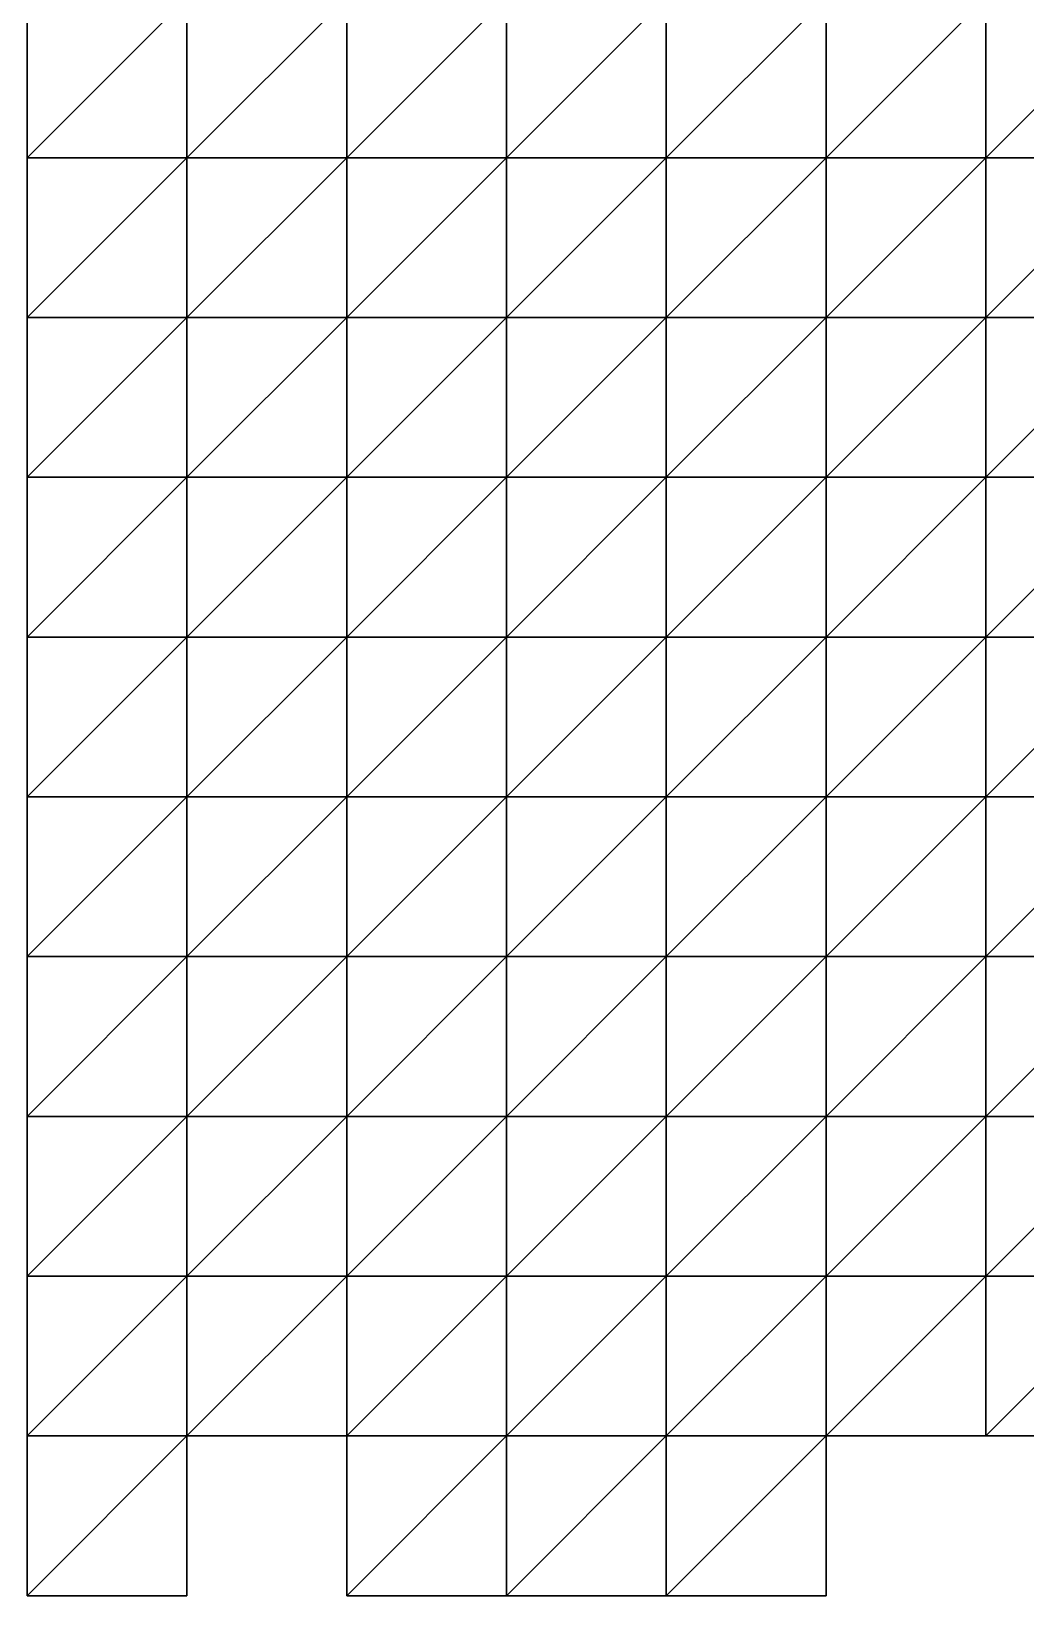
# Model space of a CAD drawing. Extents: x 292020 to 295740, y 4557680 to 4560040.
# Drawn here: x 294960.5 to 295085, y 4558800 to 4558995.8 of the extents above; entities that cross this region are included whole.
import ezdxf

# ---------------------------------------------------------------- set-up
doc = ezdxf.new("R2010")
doc.units = 0
doc.layers.add('RUN201_4_-_RUN201_NODOMAIN5_20X', color=7, linetype='CONTINUOUS')

msp = doc.modelspace()

# ---------------------------------------------------------------- linework, layer by layer
at = {"layer": 'RUN201_4_-_RUN201_NODOMAIN5_20X'}
for points in [[(294960, 4559000, 1780), (294960, 4558980, 1780), (294980, 4559000, 1780)], [(294980, 4559000, 1780), (294960, 4558980, 1780), (294980, 4558980, 1780)], [(294980, 4559000, 1900), (294960, 4558980, 1900), (294960, 4559000, 1900)], [(294980, 4558980, 1900), (294960, 4558980, 1900), (294980, 4559000, 1900)], [(294980, 4559000, 1780), (294980, 4558980, 1780), (295000, 4559000, 1780)], [(295000, 4559000, 1780), (294980, 4558980, 1780), (295000, 4558980, 1780)], [(295000, 4559000, 1900), (294980, 4558980, 1900), (294980, 4559000, 1900)], [(295000, 4558980, 1900), (294980, 4558980, 1900), (295000, 4559000, 1900)], [(295000, 4558980, 1780), (295000, 4558980, 1800), (295000, 4559000, 1780)], [(295000, 4559000, 1780), (295000, 4558980, 1800), (295000, 4559000, 1800)], [(295000, 4559000, 1800), (295000, 4558980, 1800), (295020, 4559000, 1800)], [(295020, 4559000, 1800), (295000, 4558980, 1800), (295020, 4558980, 1800)], [(295020, 4559000, 1900), (295000, 4558980, 1900), (295000, 4559000, 1900)], [(295020, 4558980, 1900), (295000, 4558980, 1900), (295020, 4559000, 1900)], [(295020, 4559000, 1800), (295020, 4558980, 1800), (295040, 4559000, 1800)], [(295040, 4559000, 1800), (295020, 4558980, 1800), (295040, 4558980, 1800)], [(295040, 4559000, 1920), (295020, 4558980, 1920), (295020, 4559000, 1920)], [(295040, 4558980, 1920), (295020, 4558980, 1920), (295040, 4559000, 1920)], [(295020, 4559000, 1900), (295020, 4558980, 1920), (295020, 4558980, 1900)], [(295020, 4559000, 1920), (295020, 4558980, 1920), (295020, 4559000, 1900)], [(295040, 4558980, 1800), (295040, 4558980, 1820), (295040, 4559000, 1800)], [(295040, 4559000, 1800), (295040, 4558980, 1820), (295040, 4559000, 1820)], [(295040, 4559000, 1820), (295040, 4558980, 1820), (295060, 4559000, 1820)], [(295060, 4559000, 1820), (295040, 4558980, 1820), (295060, 4558980, 1820)], [(295060, 4559000, 1920), (295040, 4558980, 1920), (295040, 4559000, 1920)], [(295060, 4558980, 1920), (295040, 4558980, 1920), (295060, 4559000, 1920)], [(295060, 4558980, 1820), (295060, 4558980, 1840), (295060, 4559000, 1820)], [(295060, 4559000, 1820), (295060, 4558980, 1840), (295060, 4559000, 1840)], [(295060, 4559000, 1840), (295060, 4558980, 1840), (295080, 4559000, 1840)], [(295080, 4559000, 1840), (295060, 4558980, 1840), (295080, 4558980, 1840)], [(295080, 4559000, 1920), (295060, 4558980, 1920), (295060, 4559000, 1920)], [(295080, 4558980, 1920), (295060, 4558980, 1920), (295080, 4559000, 1920)], [(295080, 4558980, 1840), (295080, 4558980, 1860), (295080, 4559000, 1840)], [(295080, 4559000, 1840), (295080, 4558980, 1860), (295080, 4559000, 1860)], [(295080, 4559000, 1860), (295080, 4558980, 1860), (295100, 4559000, 1860)], [(295100, 4559000, 1860), (295080, 4558980, 1860), (295100, 4558980, 1860)], [(295100, 4559000, 1920), (295080, 4558980, 1920), (295080, 4559000, 1920)], [(295100, 4558980, 1920), (295080, 4558980, 1920), (295100, 4559000, 1920)], [(294960, 4558980, 1780), (294960, 4558960, 1780), (294980, 4558980, 1780)], [(294980, 4558980, 1780), (294960, 4558960, 1780), (294980, 4558960, 1780)], [(294980, 4558980, 1900), (294960, 4558960, 1900), (294960, 4558980, 1900)], [(294980, 4558960, 1900), (294960, 4558960, 1900), (294980, 4558980, 1900)], [(294980, 4558980, 1780), (294980, 4558960, 1780), (295000, 4558980, 1780)], [(295000, 4558980, 1780), (294980, 4558960, 1780), (295000, 4558960, 1780)], [(295000, 4558980, 1900), (294980, 4558960, 1900), (294980, 4558980, 1900)], [(295000, 4558960, 1900), (294980, 4558960, 1900), (295000, 4558980, 1900)], [(295000, 4558960, 1780), (295000, 4558960, 1800), (295000, 4558980, 1780)], [(295000, 4558980, 1780), (295000, 4558960, 1800), (295000, 4558980, 1800)], [(295000, 4558980, 1800), (295000, 4558960, 1800), (295020, 4558980, 1800)], [(295020, 4558980, 1800), (295000, 4558960, 1800), (295020, 4558960, 1800)], [(295020, 4558980, 1900), (295000, 4558960, 1900), (295000, 4558980, 1900)], [(295020, 4558960, 1900), (295000, 4558960, 1900), (295020, 4558980, 1900)], [(295020, 4558960, 1800), (295020, 4558960, 1820), (295020, 4558980, 1800)], [(295020, 4558980, 1800), (295020, 4558960, 1820), (295020, 4558980, 1820)], [(295020, 4558980, 1800), (295020, 4558980, 1820), (295040, 4558980, 1800)], [(295040, 4558980, 1800), (295020, 4558980, 1820), (295040, 4558980, 1820)], [(295020, 4558980, 1820), (295020, 4558960, 1820), (295040, 4558980, 1820)], [(295040, 4558980, 1820), (295020, 4558960, 1820), (295040, 4558960, 1820)], [(295040, 4558980, 1920), (295020, 4558960, 1920), (295020, 4558980, 1920)], [(295040, 4558960, 1920), (295020, 4558960, 1920), (295040, 4558980, 1920)], [(295020, 4558980, 1900), (295020, 4558960, 1920), (295020, 4558960, 1900)], [(295020, 4558980, 1920), (295020, 4558960, 1920), (295020, 4558980, 1900)], [(295040, 4558960, 1820), (295040, 4558960, 1840), (295040, 4558980, 1820)], [(295040, 4558980, 1820), (295040, 4558960, 1840), (295040, 4558980, 1840)], [(295040, 4558980, 1820), (295040, 4558980, 1840), (295060, 4558980, 1820)], [(295060, 4558980, 1820), (295040, 4558980, 1840), (295060, 4558980, 1840)], [(295040, 4558980, 1840), (295040, 4558960, 1840), (295060, 4558980, 1840)], [(295060, 4558980, 1840), (295040, 4558960, 1840), (295060, 4558960, 1840)], [(295060, 4558980, 1920), (295040, 4558960, 1920), (295040, 4558980, 1920)], [(295060, 4558960, 1920), (295040, 4558960, 1920), (295060, 4558980, 1920)], [(295060, 4558960, 1840), (295060, 4558960, 1860), (295060, 4558980, 1840)], [(295060, 4558980, 1840), (295060, 4558960, 1860), (295060, 4558980, 1860)], [(295060, 4558980, 1840), (295060, 4558980, 1860), (295080, 4558980, 1840)], [(295080, 4558980, 1840), (295060, 4558980, 1860), (295080, 4558980, 1860)], [(295060, 4558980, 1860), (295060, 4558960, 1860), (295080, 4558980, 1860)], [(295080, 4558980, 1860), (295060, 4558960, 1860), (295080, 4558960, 1860)], [(295080, 4558980, 1920), (295060, 4558960, 1920), (295060, 4558980, 1920)], [(295080, 4558960, 1920), (295060, 4558960, 1920), (295080, 4558980, 1920)], [(295080, 4558960, 1860), (295080, 4558960, 1880), (295080, 4558980, 1860)], [(295080, 4558980, 1860), (295080, 4558960, 1880), (295080, 4558980, 1880)], [(295080, 4558980, 1860), (295080, 4558980, 1880), (295100, 4558980, 1860)], [(295100, 4558980, 1860), (295080, 4558980, 1880), (295100, 4558980, 1880)], [(295080, 4558980, 1880), (295080, 4558960, 1880), (295100, 4558980, 1880)], [(295100, 4558980, 1880), (295080, 4558960, 1880), (295100, 4558960, 1880)], [(295100, 4558980, 1940), (295080, 4558960, 1940), (295080, 4558980, 1940)], [(295100, 4558960, 1940), (295080, 4558960, 1940), (295100, 4558980, 1940)], [(295100, 4558980, 1920), (295080, 4558980, 1940), (295080, 4558980, 1920)], [(295100, 4558980, 1940), (295080, 4558980, 1940), (295100, 4558980, 1920)], [(295080, 4558980, 1920), (295080, 4558960, 1940), (295080, 4558960, 1920)], [(295080, 4558980, 1940), (295080, 4558960, 1940), (295080, 4558980, 1920)], [(294960, 4558960, 1780), (294960, 4558940, 1780), (294980, 4558960, 1780)], [(294980, 4558960, 1780), (294960, 4558940, 1780), (294980, 4558940, 1780)], [(294980, 4558960, 1900), (294960, 4558940, 1900), (294960, 4558960, 1900)], [(294980, 4558940, 1900), (294960, 4558940, 1900), (294980, 4558960, 1900)], [(294980, 4558960, 1780), (294980, 4558940, 1780), (295000, 4558960, 1780)], [(295000, 4558960, 1780), (294980, 4558940, 1780), (295000, 4558940, 1780)], [(295000, 4558960, 1900), (294980, 4558940, 1900), (294980, 4558960, 1900)], [(295000, 4558940, 1900), (294980, 4558940, 1900), (295000, 4558960, 1900)], [(295000, 4558940, 1780), (295000, 4558940, 1800), (295000, 4558960, 1780)], [(295000, 4558960, 1780), (295000, 4558940, 1800), (295000, 4558960, 1800)], [(295000, 4558960, 1800), (295000, 4558940, 1800), (295020, 4558960, 1800)], [(295020, 4558960, 1800), (295000, 4558940, 1800), (295020, 4558940, 1800)], [(295020, 4558960, 1920), (295000, 4558940, 1920), (295000, 4558960, 1920)], [(295020, 4558940, 1920), (295000, 4558940, 1920), (295020, 4558960, 1920)], [(295020, 4558960, 1900), (295000, 4558960, 1920), (295000, 4558960, 1900)], [(295020, 4558960, 1920), (295000, 4558960, 1920), (295020, 4558960, 1900)], [(295000, 4558960, 1900), (295000, 4558940, 1920), (295000, 4558940, 1900)], [(295000, 4558960, 1920), (295000, 4558940, 1920), (295000, 4558960, 1900)], [(295020, 4558940, 1800), (295020, 4558940, 1820), (295020, 4558960, 1800)], [(295020, 4558960, 1800), (295020, 4558940, 1820), (295020, 4558960, 1820)], [(295020, 4558960, 1820), (295020, 4558940, 1820), (295040, 4558960, 1820)], [(295040, 4558960, 1820), (295020, 4558940, 1820), (295040, 4558940, 1820)], [(295040, 4558960, 1920), (295020, 4558940, 1920), (295020, 4558960, 1920)], [(295040, 4558940, 1920), (295020, 4558940, 1920), (295040, 4558960, 1920)], [(295040, 4558940, 1820), (295040, 4558940, 1840), (295040, 4558960, 1820)], [(295040, 4558960, 1820), (295040, 4558940, 1840), (295040, 4558960, 1840)], [(295040, 4558960, 1840), (295040, 4558940, 1840), (295060, 4558960, 1840)], [(295060, 4558960, 1840), (295040, 4558940, 1840), (295060, 4558940, 1840)], [(295060, 4558960, 1920), (295040, 4558940, 1920), (295040, 4558960, 1920)], [(295060, 4558940, 1920), (295040, 4558940, 1920), (295060, 4558960, 1920)], [(295060, 4558940, 1840), (295060, 4558940, 1860), (295060, 4558960, 1840)], [(295060, 4558960, 1840), (295060, 4558940, 1860), (295060, 4558960, 1860)], [(295060, 4558960, 1860), (295060, 4558940, 1860), (295080, 4558960, 1860)], [(295080, 4558960, 1860), (295060, 4558940, 1860), (295080, 4558940, 1860)], [(295080, 4558960, 1920), (295060, 4558940, 1920), (295060, 4558960, 1920)], [(295080, 4558940, 1920), (295060, 4558940, 1920), (295080, 4558960, 1920)], [(295080, 4558940, 1860), (295080, 4558940, 1880), (295080, 4558960, 1860)], [(295080, 4558960, 1860), (295080, 4558940, 1880), (295080, 4558960, 1880)], [(295080, 4558960, 1880), (295080, 4558940, 1880), (295100, 4558960, 1880)], [(295100, 4558960, 1880), (295080, 4558940, 1880), (295100, 4558940, 1880)], [(295100, 4558960, 1940), (295080, 4558940, 1940), (295080, 4558960, 1940)], [(295100, 4558940, 1940), (295080, 4558940, 1940), (295100, 4558960, 1940)], [(295080, 4558960, 1920), (295080, 4558940, 1940), (295080, 4558940, 1920)], [(295080, 4558960, 1940), (295080, 4558940, 1940), (295080, 4558960, 1920)], [(294960, 4558940, 1780), (294960, 4558920, 1780), (294980, 4558940, 1780)], [(294980, 4558940, 1780), (294960, 4558920, 1780), (294980, 4558920, 1780)], [(294980, 4558940, 1900), (294960, 4558920, 1900), (294960, 4558940, 1900)], [(294980, 4558920, 1900), (294960, 4558920, 1900), (294980, 4558940, 1900)], [(294980, 4558940, 1780), (294980, 4558920, 1780), (295000, 4558940, 1780)], [(295000, 4558940, 1780), (294980, 4558920, 1780), (295000, 4558920, 1780)], [(295000, 4558940, 1920), (294980, 4558920, 1920), (294980, 4558940, 1920)], [(295000, 4558920, 1920), (294980, 4558920, 1920), (295000, 4558940, 1920)], [(295000, 4558940, 1900), (294980, 4558940, 1920), (294980, 4558940, 1900)], [(295000, 4558940, 1920), (294980, 4558940, 1920), (295000, 4558940, 1900)], [(294980, 4558940, 1900), (294980, 4558920, 1920), (294980, 4558920, 1900)], [(294980, 4558940, 1920), (294980, 4558920, 1920), (294980, 4558940, 1900)], [(295000, 4558920, 1780), (295000, 4558920, 1800), (295000, 4558940, 1780)], [(295000, 4558940, 1780), (295000, 4558920, 1800), (295000, 4558940, 1800)], [(295000, 4558940, 1800), (295000, 4558920, 1800), (295020, 4558940, 1800)], [(295020, 4558940, 1800), (295000, 4558920, 1800), (295020, 4558920, 1800)], [(295020, 4558940, 1920), (295000, 4558920, 1920), (295000, 4558940, 1920)], [(295020, 4558920, 1920), (295000, 4558920, 1920), (295020, 4558940, 1920)], [(295020, 4558920, 1800), (295020, 4558920, 1820), (295020, 4558940, 1800)], [(295020, 4558940, 1800), (295020, 4558920, 1820), (295020, 4558940, 1820)], [(295020, 4558940, 1820), (295020, 4558920, 1820), (295040, 4558940, 1820)], [(295040, 4558940, 1820), (295020, 4558920, 1820), (295040, 4558920, 1820)], [(295040, 4558940, 1920), (295020, 4558920, 1920), (295020, 4558940, 1920)], [(295040, 4558920, 1920), (295020, 4558920, 1920), (295040, 4558940, 1920)], [(295040, 4558920, 1820), (295040, 4558920, 1840), (295040, 4558940, 1820)], [(295040, 4558940, 1820), (295040, 4558920, 1840), (295040, 4558940, 1840)], [(295040, 4558940, 1840), (295040, 4558920, 1840), (295060, 4558940, 1840)], [(295060, 4558940, 1840), (295040, 4558920, 1840), (295060, 4558920, 1840)], [(295060, 4558940, 1920), (295040, 4558920, 1920), (295040, 4558940, 1920)], [(295060, 4558920, 1920), (295040, 4558920, 1920), (295060, 4558940, 1920)], [(295060, 4558920, 1840), (295060, 4558920, 1860), (295060, 4558940, 1840)], [(295060, 4558940, 1840), (295060, 4558920, 1860), (295060, 4558940, 1860)], [(295060, 4558940, 1860), (295060, 4558920, 1860), (295080, 4558940, 1860)], [(295080, 4558940, 1860), (295060, 4558920, 1860), (295080, 4558920, 1860)], [(295080, 4558940, 1940), (295060, 4558920, 1940), (295060, 4558940, 1940)], [(295080, 4558920, 1940), (295060, 4558920, 1940), (295080, 4558940, 1940)], [(295080, 4558940, 1920), (295060, 4558940, 1940), (295060, 4558940, 1920)], [(295080, 4558940, 1940), (295060, 4558940, 1940), (295080, 4558940, 1920)], [(295060, 4558940, 1920), (295060, 4558920, 1940), (295060, 4558920, 1920)], [(295060, 4558940, 1940), (295060, 4558920, 1940), (295060, 4558940, 1920)], [(295080, 4558920, 1860), (295080, 4558920, 1880), (295080, 4558940, 1860)], [(295080, 4558940, 1860), (295080, 4558920, 1880), (295080, 4558940, 1880)], [(295080, 4558940, 1880), (295080, 4558920, 1880), (295100, 4558940, 1880)], [(295100, 4558940, 1880), (295080, 4558920, 1880), (295100, 4558920, 1880)], [(295100, 4558940, 1940), (295080, 4558920, 1940), (295080, 4558940, 1940)], [(295100, 4558920, 1940), (295080, 4558920, 1940), (295100, 4558940, 1940)], [(294960, 4558920, 1780), (294960, 4558900, 1780), (294980, 4558920, 1780)], [(294980, 4558920, 1780), (294960, 4558900, 1780), (294980, 4558900, 1780)], [(294980, 4558920, 1900), (294960, 4558900, 1900), (294960, 4558920, 1900)], [(294980, 4558900, 1900), (294960, 4558900, 1900), (294980, 4558920, 1900)], [(294980, 4558900, 1780), (294980, 4558900, 1800), (294980, 4558920, 1780)], [(294980, 4558920, 1780), (294980, 4558900, 1800), (294980, 4558920, 1800)], [(294980, 4558920, 1780), (294980, 4558920, 1800), (295000, 4558920, 1780)], [(295000, 4558920, 1780), (294980, 4558920, 1800), (295000, 4558920, 1800)], [(294980, 4558920, 1800), (294980, 4558900, 1800), (295000, 4558920, 1800)], [(295000, 4558920, 1800), (294980, 4558900, 1800), (295000, 4558900, 1800)], [(295000, 4558920, 1920), (294980, 4558900, 1920), (294980, 4558920, 1920)], [(295000, 4558900, 1920), (294980, 4558900, 1920), (295000, 4558920, 1920)], [(294980, 4558920, 1900), (294980, 4558900, 1920), (294980, 4558900, 1900)], [(294980, 4558920, 1920), (294980, 4558900, 1920), (294980, 4558920, 1900)], [(295000, 4558900, 1800), (295000, 4558900, 1820), (295000, 4558920, 1800)], [(295000, 4558920, 1800), (295000, 4558900, 1820), (295000, 4558920, 1820)], [(295000, 4558920, 1800), (295000, 4558920, 1820), (295020, 4558920, 1800)], [(295020, 4558920, 1800), (295000, 4558920, 1820), (295020, 4558920, 1820)], [(295000, 4558920, 1820), (295000, 4558900, 1820), (295020, 4558920, 1820)], [(295020, 4558920, 1820), (295000, 4558900, 1820), (295020, 4558900, 1820)], [(295020, 4558920, 1920), (295000, 4558900, 1920), (295000, 4558920, 1920)], [(295020, 4558900, 1920), (295000, 4558900, 1920), (295020, 4558920, 1920)], [(295020, 4558900, 1820), (295020, 4558900, 1840), (295020, 4558920, 1820)], [(295020, 4558920, 1820), (295020, 4558900, 1840), (295020, 4558920, 1840)], [(295020, 4558920, 1820), (295020, 4558920, 1840), (295040, 4558920, 1820)], [(295040, 4558920, 1820), (295020, 4558920, 1840), (295040, 4558920, 1840)], [(295020, 4558920, 1840), (295020, 4558900, 1840), (295040, 4558920, 1840)], [(295040, 4558920, 1840), (295020, 4558900, 1840), (295040, 4558900, 1840)], [(295040, 4558920, 1920), (295020, 4558900, 1920), (295020, 4558920, 1920)], [(295040, 4558900, 1920), (295020, 4558900, 1920), (295040, 4558920, 1920)], [(295040, 4558900, 1840), (295040, 4558900, 1860), (295040, 4558920, 1840)], [(295040, 4558920, 1840), (295040, 4558900, 1860), (295040, 4558920, 1860)], [(295040, 4558920, 1840), (295040, 4558920, 1860), (295060, 4558920, 1840)], [(295060, 4558920, 1840), (295040, 4558920, 1860), (295060, 4558920, 1860)], [(295040, 4558920, 1860), (295040, 4558900, 1860), (295060, 4558920, 1860)], [(295060, 4558920, 1860), (295040, 4558900, 1860), (295060, 4558900, 1860)], [(295060, 4558920, 1940), (295040, 4558900, 1940), (295040, 4558920, 1940)], [(295060, 4558900, 1940), (295040, 4558900, 1940), (295060, 4558920, 1940)], [(295060, 4558920, 1920), (295040, 4558920, 1940), (295040, 4558920, 1920)], [(295060, 4558920, 1940), (295040, 4558920, 1940), (295060, 4558920, 1920)], [(295040, 4558920, 1920), (295040, 4558900, 1940), (295040, 4558900, 1920)], [(295040, 4558920, 1940), (295040, 4558900, 1940), (295040, 4558920, 1920)], [(295060, 4558900, 1860), (295060, 4558900, 1880), (295060, 4558920, 1860)], [(295060, 4558920, 1860), (295060, 4558900, 1880), (295060, 4558920, 1880)], [(295060, 4558920, 1860), (295060, 4558920, 1880), (295080, 4558920, 1860)], [(295080, 4558920, 1860), (295060, 4558920, 1880), (295080, 4558920, 1880)], [(295060, 4558920, 1880), (295060, 4558900, 1880), (295080, 4558920, 1880)], [(295080, 4558920, 1880), (295060, 4558900, 1880), (295080, 4558900, 1880)], [(295080, 4558920, 1940), (295060, 4558900, 1940), (295060, 4558920, 1940)], [(295080, 4558900, 1940), (295060, 4558900, 1940), (295080, 4558920, 1940)], [(295080, 4558900, 1880), (295080, 4558900, 1900), (295080, 4558920, 1880)], [(295080, 4558920, 1880), (295080, 4558900, 1900), (295080, 4558920, 1900)], [(295080, 4558920, 1880), (295080, 4558920, 1900), (295100, 4558920, 1880)], [(295100, 4558920, 1880), (295080, 4558920, 1900), (295100, 4558920, 1900)], [(295080, 4558920, 1900), (295080, 4558900, 1900), (295100, 4558920, 1900)], [(295100, 4558920, 1900), (295080, 4558900, 1900), (295100, 4558900, 1900)], [(295100, 4558920, 1940), (295080, 4558900, 1940), (295080, 4558920, 1940)], [(295100, 4558900, 1940), (295080, 4558900, 1940), (295100, 4558920, 1940)], [(294960, 4558900, 1780), (294960, 4558900, 1800), (294980, 4558900, 1780)], [(294980, 4558900, 1780), (294960, 4558900, 1800), (294980, 4558900, 1800)], [(294960, 4558900, 1800), (294960, 4558880, 1800), (294980, 4558900, 1800)], [(294980, 4558900, 1800), (294960, 4558880, 1800), (294980, 4558880, 1800)], [(294980, 4558900, 1900), (294960, 4558880, 1900), (294960, 4558900, 1900)], [(294980, 4558880, 1900), (294960, 4558880, 1900), (294980, 4558900, 1900)], [(294980, 4558880, 1800), (294980, 4558880, 1820), (294980, 4558900, 1800)], [(294980, 4558900, 1800), (294980, 4558880, 1820), (294980, 4558900, 1820)], [(294980, 4558900, 1800), (294980, 4558900, 1820), (295000, 4558900, 1800)], [(295000, 4558900, 1800), (294980, 4558900, 1820), (295000, 4558900, 1820)], [(294980, 4558900, 1820), (294980, 4558880, 1820), (295000, 4558900, 1820)], [(295000, 4558900, 1820), (294980, 4558880, 1820), (295000, 4558880, 1820)], [(295000, 4558900, 1920), (294980, 4558880, 1920), (294980, 4558900, 1920)], [(295000, 4558880, 1920), (294980, 4558880, 1920), (295000, 4558900, 1920)], [(294980, 4558900, 1900), (294980, 4558880, 1920), (294980, 4558880, 1900)], [(294980, 4558900, 1920), (294980, 4558880, 1920), (294980, 4558900, 1900)], [(295000, 4558880, 1820), (295000, 4558880, 1840), (295000, 4558900, 1820)], [(295000, 4558900, 1820), (295000, 4558880, 1840), (295000, 4558900, 1840)], [(295000, 4558900, 1820), (295000, 4558900, 1840), (295020, 4558900, 1820)], [(295020, 4558900, 1820), (295000, 4558900, 1840), (295020, 4558900, 1840)], [(295000, 4558900, 1840), (295000, 4558880, 1840), (295020, 4558900, 1840)], [(295020, 4558900, 1840), (295000, 4558880, 1840), (295020, 4558880, 1840)], [(295020, 4558900, 1920), (295000, 4558880, 1920), (295000, 4558900, 1920)], [(295020, 4558880, 1920), (295000, 4558880, 1920), (295020, 4558900, 1920)], [(295020, 4558900, 1840), (295020, 4558880, 1840), (295040, 4558900, 1840)], [(295040, 4558900, 1840), (295020, 4558880, 1840), (295040, 4558880, 1840)], [(295040, 4558900, 1920), (295020, 4558880, 1920), (295020, 4558900, 1920)], [(295040, 4558880, 1920), (295020, 4558880, 1920), (295040, 4558900, 1920)], [(295040, 4558880, 1840), (295040, 4558880, 1860), (295040, 4558900, 1840)], [(295040, 4558900, 1840), (295040, 4558880, 1860), (295040, 4558900, 1860)], [(295040, 4558900, 1860), (295040, 4558880, 1860), (295060, 4558900, 1860)], [(295060, 4558900, 1860), (295040, 4558880, 1860), (295060, 4558880, 1860)], [(295060, 4558900, 1940), (295040, 4558880, 1940), (295040, 4558900, 1940)], [(295060, 4558880, 1940), (295040, 4558880, 1940), (295060, 4558900, 1940)], [(295040, 4558900, 1920), (295040, 4558880, 1940), (295040, 4558880, 1920)], [(295040, 4558900, 1940), (295040, 4558880, 1940), (295040, 4558900, 1920)], [(295060, 4558880, 1860), (295060, 4558880, 1880), (295060, 4558900, 1860)], [(295060, 4558900, 1860), (295060, 4558880, 1880), (295060, 4558900, 1880)], [(295060, 4558900, 1880), (295060, 4558880, 1880), (295080, 4558900, 1880)], [(295080, 4558900, 1880), (295060, 4558880, 1880), (295080, 4558880, 1880)], [(295080, 4558900, 1940), (295060, 4558880, 1940), (295060, 4558900, 1940)], [(295080, 4558880, 1940), (295060, 4558880, 1940), (295080, 4558900, 1940)], [(295080, 4558880, 1880), (295080, 4558880, 1900), (295080, 4558900, 1880)], [(295080, 4558900, 1880), (295080, 4558880, 1900), (295080, 4558900, 1900)], [(295080, 4558900, 1900), (295080, 4558880, 1900), (295100, 4558900, 1900)], [(295100, 4558900, 1900), (295080, 4558880, 1900), (295100, 4558880, 1900)], [(295100, 4558900, 1960), (295080, 4558880, 1960), (295080, 4558900, 1960)], [(295100, 4558880, 1960), (295080, 4558880, 1960), (295100, 4558900, 1960)], [(295100, 4558900, 1940), (295080, 4558900, 1960), (295080, 4558900, 1940)], [(295100, 4558900, 1960), (295080, 4558900, 1960), (295100, 4558900, 1940)], [(295080, 4558900, 1940), (295080, 4558880, 1960), (295080, 4558880, 1940)], [(295080, 4558900, 1960), (295080, 4558880, 1960), (295080, 4558900, 1940)], [(294960, 4558880, 1800), (294960, 4558880, 1820), (294980, 4558880, 1800)], [(294980, 4558880, 1800), (294960, 4558880, 1820), (294980, 4558880, 1820)], [(294960, 4558880, 1820), (294960, 4558860, 1820), (294980, 4558880, 1820)], [(294980, 4558880, 1820), (294960, 4558860, 1820), (294980, 4558860, 1820)], [(294980, 4558880, 1900), (294960, 4558860, 1900), (294960, 4558880, 1900)], [(294980, 4558860, 1900), (294960, 4558860, 1900), (294980, 4558880, 1900)], [(294980, 4558860, 1820), (294980, 4558860, 1840), (294980, 4558880, 1820)], [(294980, 4558880, 1820), (294980, 4558860, 1840), (294980, 4558880, 1840)], [(294980, 4558880, 1820), (294980, 4558880, 1840), (295000, 4558880, 1820)], [(295000, 4558880, 1820), (294980, 4558880, 1840), (295000, 4558880, 1840)], [(294980, 4558880, 1840), (294980, 4558860, 1840), (295000, 4558880, 1840)], [(295000, 4558880, 1840), (294980, 4558860, 1840), (295000, 4558860, 1840)], [(295000, 4558880, 1920), (294980, 4558860, 1920), (294980, 4558880, 1920)], [(295000, 4558860, 1920), (294980, 4558860, 1920), (295000, 4558880, 1920)], [(294980, 4558880, 1900), (294980, 4558860, 1920), (294980, 4558860, 1900)], [(294980, 4558880, 1920), (294980, 4558860, 1920), (294980, 4558880, 1900)], [(295000, 4558880, 1840), (295000, 4558860, 1840), (295020, 4558880, 1840)], [(295020, 4558880, 1840), (295000, 4558860, 1840), (295020, 4558860, 1840)], [(295020, 4558880, 1920), (295000, 4558860, 1920), (295000, 4558880, 1920)], [(295020, 4558860, 1920), (295000, 4558860, 1920), (295020, 4558880, 1920)], [(295020, 4558860, 1840), (295020, 4558860, 1860), (295020, 4558880, 1840)], [(295020, 4558880, 1840), (295020, 4558860, 1860), (295020, 4558880, 1860)], [(295020, 4558880, 1840), (295020, 4558880, 1860), (295040, 4558880, 1840)], [(295040, 4558880, 1840), (295020, 4558880, 1860), (295040, 4558880, 1860)], [(295020, 4558880, 1860), (295020, 4558860, 1860), (295040, 4558880, 1860)], [(295040, 4558880, 1860), (295020, 4558860, 1860), (295040, 4558860, 1860)], [(295040, 4558880, 1920), (295020, 4558860, 1920), (295020, 4558880, 1920)], [(295040, 4558860, 1920), (295020, 4558860, 1920), (295040, 4558880, 1920)], [(295040, 4558860, 1860), (295040, 4558860, 1880), (295040, 4558880, 1860)], [(295040, 4558880, 1860), (295040, 4558860, 1880), (295040, 4558880, 1880)], [(295040, 4558880, 1860), (295040, 4558880, 1880), (295060, 4558880, 1860)], [(295060, 4558880, 1860), (295040, 4558880, 1880), (295060, 4558880, 1880)], [(295040, 4558880, 1880), (295040, 4558860, 1880), (295060, 4558880, 1880)], [(295060, 4558880, 1880), (295040, 4558860, 1880), (295060, 4558860, 1880)], [(295060, 4558880, 1940), (295040, 4558860, 1940), (295040, 4558880, 1940)], [(295060, 4558860, 1940), (295040, 4558860, 1940), (295060, 4558880, 1940)], [(295040, 4558880, 1920), (295040, 4558860, 1940), (295040, 4558860, 1920)], [(295040, 4558880, 1940), (295040, 4558860, 1940), (295040, 4558880, 1920)], [(295060, 4558880, 1880), (295060, 4558860, 1880), (295080, 4558880, 1880)], [(295080, 4558880, 1880), (295060, 4558860, 1880), (295080, 4558860, 1880)], [(295080, 4558880, 1940), (295060, 4558860, 1940), (295060, 4558880, 1940)], [(295080, 4558860, 1940), (295060, 4558860, 1940), (295080, 4558880, 1940)], [(295080, 4558860, 1880), (295080, 4558860, 1900), (295080, 4558880, 1880)], [(295080, 4558880, 1880), (295080, 4558860, 1900), (295080, 4558880, 1900)], [(295080, 4558880, 1900), (295080, 4558860, 1900), (295100, 4558880, 1900)], [(295100, 4558880, 1900), (295080, 4558860, 1900), (295100, 4558860, 1900)], [(295100, 4558880, 1960), (295080, 4558860, 1960), (295080, 4558880, 1960)], [(295100, 4558860, 1960), (295080, 4558860, 1960), (295100, 4558880, 1960)], [(295080, 4558880, 1940), (295080, 4558860, 1960), (295080, 4558860, 1940)], [(295080, 4558880, 1960), (295080, 4558860, 1960), (295080, 4558880, 1940)], [(294960, 4558860, 1820), (294960, 4558860, 1840), (294980, 4558860, 1820)], [(294980, 4558860, 1820), (294960, 4558860, 1840), (294980, 4558860, 1840)], [(294960, 4558860, 1840), (294960, 4558840, 1840), (294980, 4558860, 1840)], [(294980, 4558860, 1840), (294960, 4558840, 1840), (294980, 4558840, 1840)], [(294980, 4558860, 1900), (294960, 4558840, 1900), (294960, 4558860, 1900)], [(294980, 4558840, 1900), (294960, 4558840, 1900), (294980, 4558860, 1900)], [(294980, 4558840, 1840), (294980, 4558840, 1860), (294980, 4558860, 1840)], [(294980, 4558860, 1840), (294980, 4558840, 1860), (294980, 4558860, 1860)], [(294980, 4558860, 1840), (294980, 4558860, 1860), (295000, 4558860, 1840)], [(295000, 4558860, 1840), (294980, 4558860, 1860), (295000, 4558860, 1860)], [(294980, 4558860, 1860), (294980, 4558840, 1860), (295000, 4558860, 1860)], [(295000, 4558860, 1860), (294980, 4558840, 1860), (295000, 4558840, 1860)], [(295000, 4558860, 1920), (294980, 4558840, 1920), (294980, 4558860, 1920)], [(295000, 4558840, 1920), (294980, 4558840, 1920), (295000, 4558860, 1920)], [(294980, 4558860, 1900), (294980, 4558840, 1920), (294980, 4558840, 1900)], [(294980, 4558860, 1920), (294980, 4558840, 1920), (294980, 4558860, 1900)], [(295000, 4558860, 1840), (295000, 4558860, 1860), (295020, 4558860, 1840)], [(295020, 4558860, 1840), (295000, 4558860, 1860), (295020, 4558860, 1860)], [(295000, 4558860, 1860), (295000, 4558840, 1860), (295020, 4558860, 1860)], [(295020, 4558860, 1860), (295000, 4558840, 1860), (295020, 4558840, 1860)], [(295020, 4558860, 1920), (295000, 4558840, 1920), (295000, 4558860, 1920)], [(295020, 4558840, 1920), (295000, 4558840, 1920), (295020, 4558860, 1920)], [(295020, 4558840, 1860), (295020, 4558840, 1880), (295020, 4558860, 1860)], [(295020, 4558860, 1860), (295020, 4558840, 1880), (295020, 4558860, 1880)], [(295020, 4558860, 1860), (295020, 4558860, 1880), (295040, 4558860, 1860)], [(295040, 4558860, 1860), (295020, 4558860, 1880), (295040, 4558860, 1880)], [(295020, 4558860, 1880), (295020, 4558840, 1880), (295040, 4558860, 1880)], [(295040, 4558860, 1880), (295020, 4558840, 1880), (295040, 4558840, 1880)], [(295040, 4558860, 1920), (295020, 4558840, 1920), (295020, 4558860, 1920)], [(295040, 4558840, 1920), (295020, 4558840, 1920), (295040, 4558860, 1920)], [(295040, 4558860, 1880), (295040, 4558840, 1880), (295060, 4558860, 1880)], [(295060, 4558860, 1880), (295040, 4558840, 1880), (295060, 4558840, 1880)], [(295060, 4558860, 1940), (295040, 4558840, 1940), (295040, 4558860, 1940)], [(295060, 4558840, 1940), (295040, 4558840, 1940), (295060, 4558860, 1940)], [(295040, 4558860, 1920), (295040, 4558840, 1940), (295040, 4558840, 1920)], [(295040, 4558860, 1940), (295040, 4558840, 1940), (295040, 4558860, 1920)], [(295060, 4558840, 1880), (295060, 4558840, 1900), (295060, 4558860, 1880)], [(295060, 4558860, 1880), (295060, 4558840, 1900), (295060, 4558860, 1900)], [(295060, 4558860, 1880), (295060, 4558860, 1900), (295080, 4558860, 1880)], [(295080, 4558860, 1880), (295060, 4558860, 1900), (295080, 4558860, 1900)], [(295060, 4558860, 1900), (295060, 4558840, 1900), (295080, 4558860, 1900)], [(295080, 4558860, 1900), (295060, 4558840, 1900), (295080, 4558840, 1900)], [(295080, 4558860, 1960), (295060, 4558840, 1960), (295060, 4558860, 1960)], [(295080, 4558840, 1960), (295060, 4558840, 1960), (295080, 4558860, 1960)], [(295080, 4558860, 1940), (295060, 4558860, 1960), (295060, 4558860, 1940)], [(295080, 4558860, 1960), (295060, 4558860, 1960), (295080, 4558860, 1940)], [(295060, 4558860, 1940), (295060, 4558840, 1960), (295060, 4558840, 1940)], [(295060, 4558860, 1960), (295060, 4558840, 1960), (295060, 4558860, 1940)], [(295080, 4558840, 1900), (295080, 4558840, 1920), (295080, 4558860, 1900)], [(295080, 4558860, 1900), (295080, 4558840, 1920), (295080, 4558860, 1920)], [(295080, 4558860, 1900), (295080, 4558860, 1920), (295100, 4558860, 1900)], [(295100, 4558860, 1900), (295080, 4558860, 1920), (295100, 4558860, 1920)], [(295080, 4558860, 1920), (295080, 4558840, 1920), (295100, 4558860, 1920)], [(295100, 4558860, 1920), (295080, 4558840, 1920), (295100, 4558840, 1920)], [(295100, 4558860, 1960), (295080, 4558840, 1960), (295080, 4558860, 1960)], [(295100, 4558840, 1960), (295080, 4558840, 1960), (295100, 4558860, 1960)], [(294960, 4558840, 1840), (294960, 4558840, 1860), (294980, 4558840, 1840)], [(294980, 4558840, 1840), (294960, 4558840, 1860), (294980, 4558840, 1860)], [(294960, 4558840, 1860), (294960, 4558820, 1860), (294980, 4558840, 1860)], [(294980, 4558840, 1860), (294960, 4558820, 1860), (294980, 4558820, 1860)], [(294980, 4558840, 1900), (294960, 4558820, 1900), (294960, 4558840, 1900)], [(294980, 4558820, 1900), (294960, 4558820, 1900), (294980, 4558840, 1900)], [(294980, 4558820, 1860), (294980, 4558820, 1880), (294980, 4558840, 1860)], [(294980, 4558840, 1860), (294980, 4558820, 1880), (294980, 4558840, 1880)], [(294980, 4558840, 1860), (294980, 4558840, 1880), (295000, 4558840, 1860)], [(295000, 4558840, 1860), (294980, 4558840, 1880), (295000, 4558840, 1880)], [(294980, 4558840, 1880), (294980, 4558820, 1880), (295000, 4558840, 1880)], [(295000, 4558840, 1880), (294980, 4558820, 1880), (295000, 4558820, 1880)], [(295000, 4558840, 1920), (294980, 4558820, 1920), (294980, 4558840, 1920)], [(295000, 4558820, 1920), (294980, 4558820, 1920), (295000, 4558840, 1920)], [(294980, 4558840, 1900), (294980, 4558820, 1920), (294980, 4558820, 1900)], [(294980, 4558840, 1920), (294980, 4558820, 1920), (294980, 4558840, 1900)], [(295000, 4558840, 1860), (295000, 4558840, 1880), (295020, 4558840, 1860)], [(295020, 4558840, 1860), (295000, 4558840, 1880), (295020, 4558840, 1880)], [(295000, 4558840, 1880), (295000, 4558820, 1880), (295020, 4558840, 1880)], [(295020, 4558840, 1880), (295000, 4558820, 1880), (295020, 4558820, 1880)], [(295020, 4558840, 1920), (295000, 4558820, 1920), (295000, 4558840, 1920)], [(295020, 4558820, 1920), (295000, 4558820, 1920), (295020, 4558840, 1920)], [(295020, 4558840, 1880), (295020, 4558820, 1880), (295040, 4558840, 1880)], [(295040, 4558840, 1880), (295020, 4558820, 1880), (295040, 4558820, 1880)], [(295040, 4558840, 1920), (295020, 4558820, 1920), (295020, 4558840, 1920)], [(295040, 4558820, 1920), (295020, 4558820, 1920), (295040, 4558840, 1920)], [(295040, 4558820, 1880), (295040, 4558820, 1900), (295040, 4558840, 1880)], [(295040, 4558840, 1880), (295040, 4558820, 1900), (295040, 4558840, 1900)], [(295040, 4558840, 1880), (295040, 4558840, 1900), (295060, 4558840, 1880)], [(295060, 4558840, 1880), (295040, 4558840, 1900), (295060, 4558840, 1900)], [(295040, 4558840, 1900), (295040, 4558820, 1900), (295060, 4558840, 1900)], [(295060, 4558840, 1900), (295040, 4558820, 1900), (295060, 4558820, 1900)], [(295060, 4558840, 1940), (295040, 4558820, 1940), (295040, 4558840, 1940)], [(295060, 4558820, 1940), (295040, 4558820, 1940), (295060, 4558840, 1940)], [(295040, 4558840, 1920), (295040, 4558820, 1940), (295040, 4558820, 1920)], [(295040, 4558840, 1940), (295040, 4558820, 1940), (295040, 4558840, 1920)], [(295060, 4558820, 1900), (295060, 4558820, 1920), (295060, 4558840, 1900)], [(295060, 4558840, 1900), (295060, 4558820, 1920), (295060, 4558840, 1920)], [(295060, 4558840, 1900), (295060, 4558840, 1920), (295080, 4558840, 1900)], [(295080, 4558840, 1900), (295060, 4558840, 1920), (295080, 4558840, 1920)], [(295060, 4558840, 1920), (295060, 4558820, 1920), (295080, 4558840, 1920)], [(295080, 4558840, 1920), (295060, 4558820, 1920), (295080, 4558820, 1920)], [(295080, 4558840, 1940), (295060, 4558820, 1940), (295060, 4558840, 1940)], [(295080, 4558820, 1940), (295060, 4558820, 1940), (295080, 4558840, 1940)], [(295060, 4558840, 1940), (295060, 4558840, 1960), (295080, 4558840, 1940)], [(295080, 4558840, 1940), (295060, 4558840, 1960), (295080, 4558840, 1960)], [(295080, 4558820, 1920), (295080, 4558820, 1940), (295080, 4558840, 1920)], [(295080, 4558840, 1920), (295080, 4558820, 1940), (295080, 4558840, 1940)], [(295080, 4558840, 1920), (295080, 4558840, 1940), (295100, 4558840, 1920)], [(295100, 4558840, 1920), (295080, 4558840, 1940), (295100, 4558840, 1940)], [(295080, 4558840, 1940), (295080, 4558820, 1940), (295100, 4558840, 1940)], [(295100, 4558840, 1940), (295080, 4558820, 1940), (295100, 4558820, 1940)], [(295100, 4558840, 1960), (295080, 4558820, 1960), (295080, 4558840, 1960)], [(295100, 4558820, 1960), (295080, 4558820, 1960), (295100, 4558840, 1960)], [(295080, 4558840, 1940), (295080, 4558820, 1960), (295080, 4558820, 1940)], [(295080, 4558840, 1960), (295080, 4558820, 1960), (295080, 4558840, 1940)], [(294960, 4558820, 1860), (294960, 4558820, 1880), (294980, 4558820, 1860)], [(294980, 4558820, 1860), (294960, 4558820, 1880), (294980, 4558820, 1880)], [(294960, 4558820, 1880), (294960, 4558800, 1880), (294980, 4558820, 1880)], [(294980, 4558820, 1880), (294960, 4558800, 1880), (294980, 4558800, 1880)], [(294980, 4558820, 1900), (294960, 4558800, 1900), (294960, 4558820, 1900)], [(294980, 4558800, 1900), (294960, 4558800, 1900), (294980, 4558820, 1900)], [(294980, 4558800, 1880), (294980, 4558800, 1900), (294980, 4558820, 1880)], [(294980, 4558820, 1880), (294980, 4558800, 1900), (294980, 4558820, 1900)], [(294980, 4558820, 1880), (294980, 4558820, 1900), (295000, 4558820, 1880)], [(295000, 4558820, 1880), (294980, 4558820, 1900), (295000, 4558820, 1900)], [(294980, 4558820, 1900), (294980, 4558820, 1920), (295000, 4558820, 1900)], [(295000, 4558820, 1900), (294980, 4558820, 1920), (295000, 4558820, 1920)], [(295000, 4558820, 1880), (295000, 4558820, 1900), (295020, 4558820, 1880)], [(295020, 4558820, 1880), (295000, 4558820, 1900), (295020, 4558820, 1900)], [(295000, 4558820, 1900), (295000, 4558800, 1900), (295020, 4558820, 1900)], [(295020, 4558820, 1900), (295000, 4558800, 1900), (295020, 4558800, 1900)], [(295020, 4558820, 1920), (295000, 4558800, 1920), (295000, 4558820, 1920)], [(295020, 4558800, 1920), (295000, 4558800, 1920), (295020, 4558820, 1920)], [(295000, 4558820, 1900), (295000, 4558800, 1920), (295000, 4558800, 1900)], [(295000, 4558820, 1920), (295000, 4558800, 1920), (295000, 4558820, 1900)], [(295020, 4558820, 1880), (295020, 4558820, 1900), (295040, 4558820, 1880)], [(295040, 4558820, 1880), (295020, 4558820, 1900), (295040, 4558820, 1900)], [(295020, 4558820, 1900), (295020, 4558800, 1900), (295040, 4558820, 1900)], [(295040, 4558820, 1900), (295020, 4558800, 1900), (295040, 4558800, 1900)], [(295040, 4558820, 1920), (295020, 4558800, 1920), (295020, 4558820, 1920)], [(295040, 4558800, 1920), (295020, 4558800, 1920), (295040, 4558820, 1920)], [(295040, 4558800, 1900), (295040, 4558800, 1920), (295040, 4558820, 1900)], [(295040, 4558820, 1900), (295040, 4558800, 1920), (295040, 4558820, 1920)], [(295040, 4558820, 1900), (295040, 4558820, 1920), (295060, 4558820, 1900)], [(295060, 4558820, 1900), (295040, 4558820, 1920), (295060, 4558820, 1920)], [(295040, 4558820, 1920), (295040, 4558800, 1920), (295060, 4558820, 1920)], [(295060, 4558820, 1920), (295040, 4558800, 1920), (295060, 4558800, 1920)], [(295060, 4558820, 1940), (295040, 4558800, 1940), (295040, 4558820, 1940)], [(295060, 4558800, 1940), (295040, 4558800, 1940), (295060, 4558820, 1940)], [(295040, 4558820, 1920), (295040, 4558800, 1940), (295040, 4558800, 1920)], [(295040, 4558820, 1940), (295040, 4558800, 1940), (295040, 4558820, 1920)], [(295060, 4558800, 1920), (295060, 4558800, 1940), (295060, 4558820, 1920)], [(295060, 4558820, 1920), (295060, 4558800, 1940), (295060, 4558820, 1940)], [(295060, 4558820, 1920), (295060, 4558820, 1940), (295080, 4558820, 1920)], [(295080, 4558820, 1920), (295060, 4558820, 1940), (295080, 4558820, 1940)], [(295080, 4558820, 1940), (295080, 4558820, 1960), (295100, 4558820, 1940)], [(295100, 4558820, 1940), (295080, 4558820, 1960), (295100, 4558820, 1960)], [(294960, 4558800, 1880), (294960, 4558800, 1900), (294980, 4558800, 1880)], [(294980, 4558800, 1880), (294960, 4558800, 1900), (294980, 4558800, 1900)], [(295000, 4558800, 1900), (295000, 4558800, 1920), (295020, 4558800, 1900)], [(295020, 4558800, 1900), (295000, 4558800, 1920), (295020, 4558800, 1920)], [(295020, 4558800, 1900), (295020, 4558800, 1920), (295040, 4558800, 1900)], [(295040, 4558800, 1900), (295020, 4558800, 1920), (295040, 4558800, 1920)], [(295040, 4558800, 1920), (295040, 4558800, 1940), (295060, 4558800, 1920)], [(295060, 4558800, 1920), (295040, 4558800, 1940), (295060, 4558800, 1940)]]:
    msp.add_3dface(points, dxfattribs=at)

doc.saveas('drawing.dxf')
